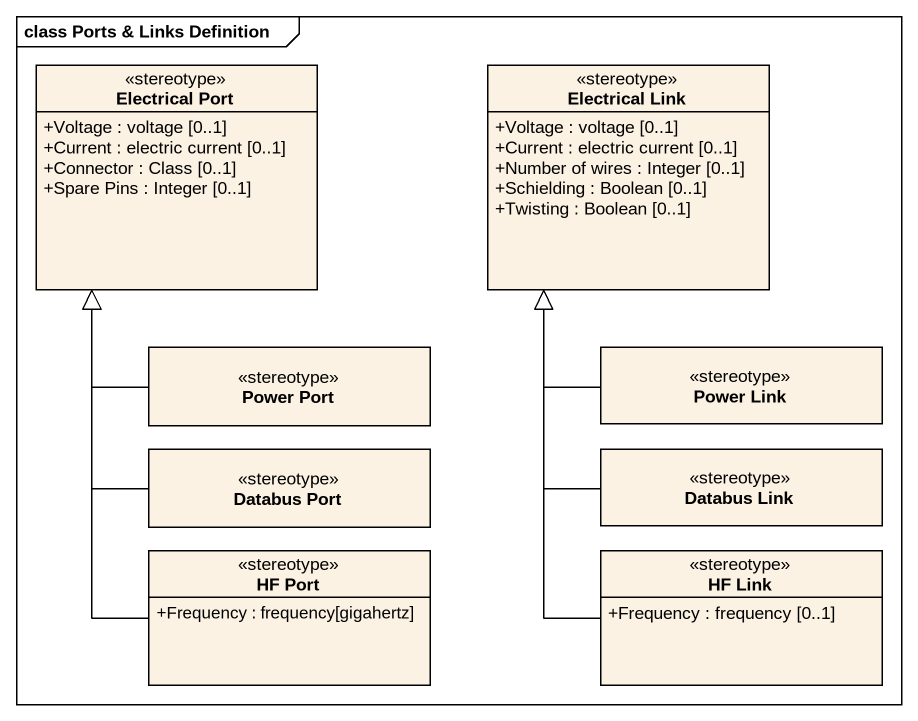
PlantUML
@startuml
mainframe class Ports & Links Definition
hide circle
hide empty members
skinparam classAttributeIconSize 0
class "Electrical Port" as Electrical_Port <<stereotype>> {
  +Voltage : voltage [0..1]
  +Current : electric current [0..1]
  +Connector : Class [0..1]
  +Spare Pins : Integer [0..1]
}
class "Electrical Link" as Electrical_Link <<stereotype>> {
  +Voltage : voltage [0..1]
  +Current : electric current [0..1]
  +Number of wires : Integer [0..1]
  +Schielding : Boolean [0..1]
  +Twisting : Boolean [0..1]
}
class "Power Port" as Power_Port <<stereotype>>
class "Power Link" as Power_Link <<stereotype>>
class "Databus Port" as Databus_Port <<stereotype>>
class "Databus Link" as Databus_Link <<stereotype>>
class "HF Port" as HF_Port <<stereotype>> {
  +Frequency : frequency[gigahertz]
}
class "HF Link" as HF_Link <<stereotype>> {
  +Frequency : frequency [0..1]
}
Power_Port -up-|> Electrical_Port
Power_Link -up-|> Electrical_Link
Databus_Port -up-|> Electrical_Port
Databus_Link -up-|> Electrical_Link
HF_Port -up-|> Electrical_Port
HF_Link -up-|> Electrical_Link
@enduml
